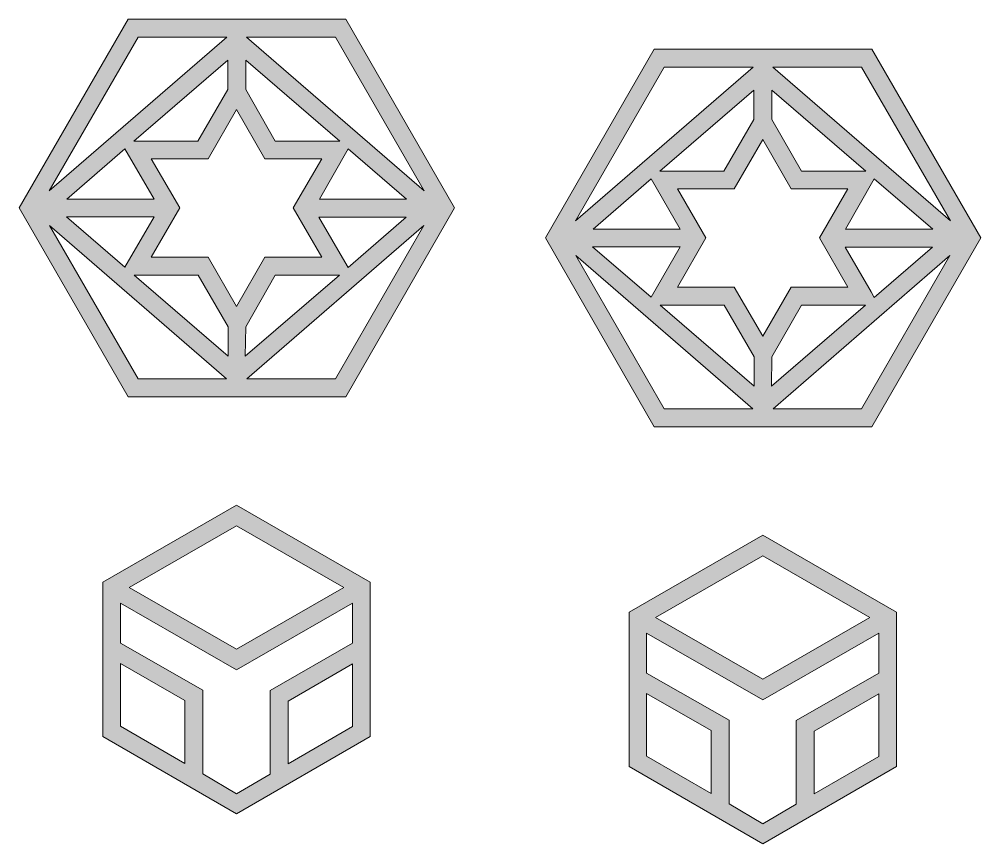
# Model space of a CAD drawing. Header units: millimetres. Extents: x -141 to 330, y -120 to 328.
# Drawn here: x 108.2 to 192.9, y -19.6 to 53.2 of the extents above; entities that cross this region are included whole.
import ezdxf

# ---------------------------------------------------------------- set-up
doc = ezdxf.new("R2010")
doc.units = ezdxf.units.MM
doc.header["$MEASUREMENT"] = 0
doc.layers.add('Layer 1', color=7, linetype='Continuous', lineweight=0)

msp = doc.modelspace()

# ---------------------------------------------------------------- hatches: boundary and pattern name
at = {"layer": 'Layer 1', "true_color": 0x231f20, "transparency": 33554687}
h = msp.add_hatch(color=250, dxfattribs=at)
h.dxf.hatch_style = 2
edge = h.paths.add_edge_path()
edge.add_spline(control_points=[(136.031, 21.449), (136.031, 21.449), (128.235, 21.449), (128.235, 21.449), (128.235, 21.449), (143.828, 34.96), (143.828, 34.96), (143.828, 34.96), (136.031, 21.449), (136.031, 21.449)], knot_values=[0, 0, 0, 0, 1, 1, 1, 2, 2, 2, 3, 3, 3, 3], degree=3, periodic=0)
edge = h.paths.add_edge_path()
edge.add_spline(control_points=[(110.843, 34.96), (110.843, 34.96), (126.436, 21.449), (126.436, 21.449), (126.436, 21.449), (118.639, 21.449), (118.639, 21.449), (118.639, 21.449), (110.843, 34.96), (110.843, 34.96)], knot_values=[0, 0, 0, 0, 1, 1, 1, 2, 2, 2, 3, 3, 3, 3], degree=3, periodic=0)
edge = h.paths.add_edge_path()
edge.add_spline(control_points=[(118.639, 51.576), (118.639, 51.576), (126.471, 51.576), (126.471, 51.576), (126.471, 51.576), (110.808, 38.029), (110.808, 38.029), (110.808, 38.029), (118.639, 51.576), (118.639, 51.576)], knot_values=[0, 0, 0, 0, 1, 1, 1, 2, 2, 2, 3, 3, 3, 3], degree=3, periodic=0)
edge = h.paths.add_edge_path()
edge.add_spline(control_points=[(143.863, 38.029), (143.863, 38.029), (128.199, 51.576), (128.199, 51.576), (128.199, 51.576), (136.031, 51.576), (136.031, 51.576), (136.031, 51.576), (143.863, 38.029), (143.863, 38.029)], knot_values=[0, 0, 0, 0, 1, 1, 1, 2, 2, 2, 3, 3, 3, 3], degree=3, periodic=0)
edge = h.paths.add_edge_path()
edge.add_spline(control_points=[(137.16, 31.256), (137.16, 31.256), (136.878, 31.75), (136.878, 31.75), (136.878, 31.75), (134.585, 35.701), (134.585, 35.701), (134.585, 35.701), (142.275, 35.701), (142.275, 35.701), (142.275, 35.701), (137.16, 31.256), (137.16, 31.256)], knot_values=[0, 0, 0, 0, 1, 1, 1, 2, 2, 2, 3, 3, 3, 4, 4, 4, 4], degree=3, periodic=0)
edge = h.paths.add_edge_path()
edge.add_spline(control_points=[(128.129, 26.035), (128.129, 26.035), (130.739, 30.586), (130.739, 30.586), (130.739, 30.586), (136.384, 30.586), (136.384, 30.586), (136.384, 30.586), (128.094, 23.424), (128.094, 23.424), (128.094, 23.424), (128.129, 26.035), (128.129, 26.035)], knot_values=[0, 0, 0, 0, 1, 1, 1, 2, 2, 2, 3, 3, 3, 4, 4, 4, 4], degree=3, periodic=0)
edge = h.paths.add_edge_path()
edge.add_spline(control_points=[(123.931, 30.586), (123.931, 30.586), (126.577, 26.035), (126.577, 26.035), (126.577, 26.035), (126.577, 23.424), (126.577, 23.424), (126.577, 23.424), (118.286, 30.586), (118.286, 30.586), (118.286, 30.586), (123.931, 30.586), (123.931, 30.586)], knot_values=[0, 0, 0, 0, 1, 1, 1, 2, 2, 2, 3, 3, 3, 4, 4, 4, 4], degree=3, periodic=0)
edge = h.paths.add_edge_path()
edge.add_spline(control_points=[(120.05, 35.736), (120.05, 35.736), (117.475, 31.291), (117.475, 31.291), (117.475, 31.291), (112.324, 35.736), (112.324, 35.736), (112.324, 35.736), (120.05, 35.736), (120.05, 35.736)], knot_values=[0, 0, 0, 0, 1, 1, 1, 2, 2, 2, 3, 3, 3, 3], degree=3, periodic=0)
edge = h.paths.add_edge_path()
edge.add_spline(control_points=[(117.475, 41.734), (117.475, 41.734), (120.05, 37.289), (120.05, 37.289), (120.05, 37.289), (112.36, 37.289), (112.36, 37.289), (112.36, 37.289), (117.475, 41.734), (117.475, 41.734)], knot_values=[0, 0, 0, 0, 1, 1, 1, 2, 2, 2, 3, 3, 3, 3], degree=3, periodic=0)
edge = h.paths.add_edge_path()
edge.add_spline(control_points=[(126.541, 46.955), (126.541, 46.955), (123.896, 42.404), (123.896, 42.404), (123.896, 42.404), (118.251, 42.404), (118.251, 42.404), (118.251, 42.404), (126.541, 49.565), (126.541, 49.565), (126.541, 49.565), (126.541, 46.955), (126.541, 46.955)], knot_values=[0, 0, 0, 0, 1, 1, 1, 2, 2, 2, 3, 3, 3, 4, 4, 4, 4], degree=3, periodic=0)
edge = h.paths.add_edge_path()
edge.add_spline(control_points=[(130.739, 42.404), (130.739, 42.404), (128.129, 46.955), (128.129, 46.955), (128.129, 46.955), (128.129, 49.565), (128.129, 49.565), (128.129, 49.565), (136.419, 42.404), (136.419, 42.404), (136.419, 42.404), (130.739, 42.404), (130.739, 42.404)], knot_values=[0, 0, 0, 0, 1, 1, 1, 2, 2, 2, 3, 3, 3, 4, 4, 4, 4], degree=3, periodic=0)
edge = h.paths.add_edge_path()
edge.add_spline(control_points=[(137.16, 41.734), (137.16, 41.734), (142.311, 37.289), (142.311, 37.289), (142.311, 37.289), (134.62, 37.289), (134.62, 37.289), (134.62, 37.289), (137.16, 41.734), (137.16, 41.734)], knot_values=[0, 0, 0, 0, 1, 1, 1, 2, 2, 2, 3, 3, 3, 3], degree=3, periodic=0)
edge = h.paths.add_edge_path()
edge.add_spline(control_points=[(127.318, 27.834), (127.318, 27.834), (124.813, 32.173), (124.813, 32.173), (124.813, 32.173), (119.803, 32.173), (119.803, 32.173), (119.803, 32.173), (122.308, 36.513), (122.308, 36.513), (122.308, 36.513), (119.803, 40.852), (119.803, 40.852), (119.803, 40.852), (124.813, 40.852), (124.813, 40.852), (124.813, 40.852), (127.318, 45.191), (127.318, 45.191), (127.318, 45.191), (129.822, 40.852), (129.822, 40.852), (129.822, 40.852), (134.832, 40.852), (134.832, 40.852), (134.832, 40.852), (132.327, 36.513), (132.327, 36.513), (132.327, 36.513), (134.832, 32.173), (134.832, 32.173), (134.832, 32.173), (129.822, 32.173), (129.822, 32.173), (129.822, 32.173), (127.318, 27.834), (127.318, 27.834)], knot_values=[0, 0, 0, 0, 1, 1, 1, 2, 2, 2, 3, 3, 3, 4, 4, 4, 5, 5, 5, 6, 6, 6, 7, 7, 7, 8, 8, 8, 9, 9, 9, 10, 10, 10, 11, 11, 11, 12, 12, 12, 12], degree=3, periodic=0)
edge = h.paths.add_edge_path()
edge.add_spline(control_points=[(136.948, 53.164), (136.948, 53.164), (117.757, 53.164), (117.757, 53.164), (117.757, 53.164), (108.162, 36.513), (108.162, 36.513), (108.162, 36.513), (117.757, 19.861), (117.757, 19.861), (117.757, 19.861), (136.948, 19.861), (136.948, 19.861), (136.948, 19.861), (146.544, 36.513), (146.544, 36.513), (146.544, 36.513), (136.948, 53.164), (136.948, 53.164)], knot_values=[0, 0, 0, 0, 1, 1, 1, 2, 2, 2, 3, 3, 3, 4, 4, 4, 5, 5, 5, 6, 6, 6, 6], degree=3, periodic=0)
h = msp.add_hatch(color=250, dxfattribs=at)
h.dxf.hatch_style = 2
edge = h.paths.add_edge_path()
edge.add_spline(control_points=[(182.421, 18.803), (182.421, 18.803), (174.625, 18.803), (174.625, 18.803), (174.625, 18.803), (190.218, 32.314), (190.218, 32.314), (190.218, 32.314), (182.421, 18.803), (182.421, 18.803)], knot_values=[0, 0, 0, 0, 1, 1, 1, 2, 2, 2, 3, 3, 3, 3], degree=3, periodic=0)
edge = h.paths.add_edge_path()
edge.add_spline(control_points=[(157.233, 32.314), (157.233, 32.314), (172.826, 18.803), (172.826, 18.803), (172.826, 18.803), (165.029, 18.803), (165.029, 18.803), (165.029, 18.803), (157.233, 32.314), (157.233, 32.314)], knot_values=[0, 0, 0, 0, 1, 1, 1, 2, 2, 2, 3, 3, 3, 3], degree=3, periodic=0)
edge = h.paths.add_edge_path()
edge.add_spline(control_points=[(165.029, 48.93), (165.029, 48.93), (172.861, 48.93), (172.861, 48.93), (172.861, 48.93), (157.198, 35.384), (157.198, 35.384), (157.198, 35.384), (165.029, 48.93), (165.029, 48.93)], knot_values=[0, 0, 0, 0, 1, 1, 1, 2, 2, 2, 3, 3, 3, 3], degree=3, periodic=0)
edge = h.paths.add_edge_path()
edge.add_spline(control_points=[(190.253, 35.384), (190.253, 35.384), (174.59, 48.93), (174.59, 48.93), (174.59, 48.93), (182.421, 48.93), (182.421, 48.93), (182.421, 48.93), (190.253, 35.384), (190.253, 35.384)], knot_values=[0, 0, 0, 0, 1, 1, 1, 2, 2, 2, 3, 3, 3, 3], degree=3, periodic=0)
edge = h.paths.add_edge_path()
edge.add_spline(control_points=[(183.55, 28.61), (183.55, 28.61), (183.268, 29.104), (183.268, 29.104), (183.268, 29.104), (180.975, 33.055), (180.975, 33.055), (180.975, 33.055), (188.666, 33.055), (188.666, 33.055), (188.666, 33.055), (183.55, 28.61), (183.55, 28.61)], knot_values=[0, 0, 0, 0, 1, 1, 1, 2, 2, 2, 3, 3, 3, 4, 4, 4, 4], degree=3, periodic=0)
edge = h.paths.add_edge_path()
edge.add_spline(control_points=[(174.519, 23.389), (174.519, 23.389), (177.13, 27.94), (177.13, 27.94), (177.13, 27.94), (182.774, 27.94), (182.774, 27.94), (182.774, 27.94), (174.484, 20.779), (174.484, 20.779), (174.484, 20.779), (174.519, 23.389), (174.519, 23.389)], knot_values=[0, 0, 0, 0, 1, 1, 1, 2, 2, 2, 3, 3, 3, 4, 4, 4, 4], degree=3, periodic=0)
edge = h.paths.add_edge_path()
edge.add_spline(control_points=[(170.321, 27.94), (170.321, 27.94), (172.967, 23.389), (172.967, 23.389), (172.967, 23.389), (172.967, 20.779), (172.967, 20.779), (172.967, 20.779), (164.677, 27.94), (164.677, 27.94), (164.677, 27.94), (170.321, 27.94), (170.321, 27.94)], knot_values=[0, 0, 0, 0, 1, 1, 1, 2, 2, 2, 3, 3, 3, 4, 4, 4, 4], degree=3, periodic=0)
edge = h.paths.add_edge_path()
edge.add_spline(control_points=[(166.441, 33.091), (166.441, 33.091), (163.865, 28.646), (163.865, 28.646), (163.865, 28.646), (158.715, 33.091), (158.715, 33.091), (158.715, 33.091), (166.441, 33.091), (166.441, 33.091)], knot_values=[0, 0, 0, 0, 1, 1, 1, 2, 2, 2, 3, 3, 3, 3], degree=3, periodic=0)
edge = h.paths.add_edge_path()
edge.add_spline(control_points=[(163.865, 39.088), (163.865, 39.088), (166.441, 34.643), (166.441, 34.643), (166.441, 34.643), (158.75, 34.643), (158.75, 34.643), (158.75, 34.643), (163.865, 39.088), (163.865, 39.088)], knot_values=[0, 0, 0, 0, 1, 1, 1, 2, 2, 2, 3, 3, 3, 3], degree=3, periodic=0)
edge = h.paths.add_edge_path()
edge.add_spline(control_points=[(172.932, 44.309), (172.932, 44.309), (170.286, 39.758), (170.286, 39.758), (170.286, 39.758), (164.641, 39.758), (164.641, 39.758), (164.641, 39.758), (172.932, 46.919), (172.932, 46.919), (172.932, 46.919), (172.932, 44.309), (172.932, 44.309)], knot_values=[0, 0, 0, 0, 1, 1, 1, 2, 2, 2, 3, 3, 3, 4, 4, 4, 4], degree=3, periodic=0)
edge = h.paths.add_edge_path()
edge.add_spline(control_points=[(177.13, 39.758), (177.13, 39.758), (174.519, 44.309), (174.519, 44.309), (174.519, 44.309), (174.519, 46.919), (174.519, 46.919), (174.519, 46.919), (182.809, 39.758), (182.809, 39.758), (182.809, 39.758), (177.13, 39.758), (177.13, 39.758)], knot_values=[0, 0, 0, 0, 1, 1, 1, 2, 2, 2, 3, 3, 3, 4, 4, 4, 4], degree=3, periodic=0)
edge = h.paths.add_edge_path()
edge.add_spline(control_points=[(183.55, 39.088), (183.55, 39.088), (188.701, 34.643), (188.701, 34.643), (188.701, 34.643), (181.01, 34.643), (181.01, 34.643), (181.01, 34.643), (183.55, 39.088), (183.55, 39.088)], knot_values=[0, 0, 0, 0, 1, 1, 1, 2, 2, 2, 3, 3, 3, 3], degree=3, periodic=0)
edge = h.paths.add_edge_path()
edge.add_spline(control_points=[(173.708, 25.188), (173.708, 25.188), (171.203, 29.528), (171.203, 29.528), (171.203, 29.528), (166.194, 29.528), (166.194, 29.528), (166.194, 29.528), (168.698, 33.867), (168.698, 33.867), (168.698, 33.867), (166.194, 38.206), (166.194, 38.206), (166.194, 38.206), (171.203, 38.206), (171.203, 38.206), (171.203, 38.206), (173.708, 42.545), (173.708, 42.545), (173.708, 42.545), (176.213, 38.206), (176.213, 38.206), (176.213, 38.206), (181.222, 38.206), (181.222, 38.206), (181.222, 38.206), (178.717, 33.867), (178.717, 33.867), (178.717, 33.867), (181.222, 29.528), (181.222, 29.528), (181.222, 29.528), (176.213, 29.528), (176.213, 29.528), (176.213, 29.528), (173.708, 25.188), (173.708, 25.188)], knot_values=[0, 0, 0, 0, 1, 1, 1, 2, 2, 2, 3, 3, 3, 4, 4, 4, 5, 5, 5, 6, 6, 6, 7, 7, 7, 8, 8, 8, 9, 9, 9, 10, 10, 10, 11, 11, 11, 12, 12, 12, 12], degree=3, periodic=0)
edge = h.paths.add_edge_path()
edge.add_spline(control_points=[(183.339, 50.518), (183.339, 50.518), (164.148, 50.518), (164.148, 50.518), (164.148, 50.518), (154.552, 33.867), (154.552, 33.867), (154.552, 33.867), (164.148, 17.216), (164.148, 17.216), (164.148, 17.216), (183.339, 17.216), (183.339, 17.216), (183.339, 17.216), (192.934, 33.867), (192.934, 33.867), (192.934, 33.867), (183.339, 50.518), (183.339, 50.518)], knot_values=[0, 0, 0, 0, 1, 1, 1, 2, 2, 2, 3, 3, 3, 4, 4, 4, 5, 5, 5, 6, 6, 6, 6], degree=3, periodic=0)
h = msp.add_hatch(color=250, dxfattribs=at)
h.dxf.hatch_style = 2
edge = h.paths.add_edge_path()
edge.add_spline(control_points=[(131.868, -12.524), (131.868, -12.524), (131.868, -6.985), (131.868, -6.985), (131.868, -6.985), (137.548, -3.704), (137.548, -3.704), (137.548, -3.704), (137.548, -9.243), (137.548, -9.243), (137.548, -9.243), (131.868, -12.524), (131.868, -12.524)], knot_values=[0, 0, 0, 0, 1, 1, 1, 2, 2, 2, 3, 3, 3, 4, 4, 4, 4], degree=3, periodic=0)
edge = h.paths.add_edge_path()
edge.add_spline(control_points=[(124.354, -13.406), (124.354, -13.406), (124.354, -6.033), (124.354, -6.033), (124.354, -6.033), (117.087, -1.87), (117.087, -1.87), (117.087, -1.87), (117.087, 1.658), (117.087, 1.658), (117.087, 1.658), (127.318, -4.233), (127.318, -4.233), (127.318, -4.233), (137.548, 1.658), (137.548, 1.658), (137.548, 1.658), (137.548, -1.87), (137.548, -1.87), (137.548, -1.87), (130.281, -6.068), (130.281, -6.068), (130.281, -6.068), (130.281, -13.441), (130.281, -13.441), (130.281, -13.441), (127.318, -15.169), (127.318, -15.169), (127.318, -15.169), (124.354, -13.406), (124.354, -13.406)], knot_values=[0, 0, 0, 0, 1, 1, 1, 2, 2, 2, 3, 3, 3, 4, 4, 4, 5, 5, 5, 6, 6, 6, 7, 7, 7, 8, 8, 8, 9, 9, 9, 10, 10, 10, 10], degree=3, periodic=0)
edge = h.paths.add_edge_path()
edge.add_spline(control_points=[(117.087, -3.669), (117.087, -3.669), (122.767, -6.95), (122.767, -6.95), (122.767, -6.95), (122.767, -12.488), (122.767, -12.488), (122.767, -12.488), (117.087, -9.208), (117.087, -9.208), (117.087, -9.208), (117.087, -3.669), (117.087, -3.669)], knot_values=[0, 0, 0, 0, 1, 1, 1, 2, 2, 2, 3, 3, 3, 4, 4, 4, 4], degree=3, periodic=0)
edge = h.paths.add_edge_path()
edge.add_spline(control_points=[(136.772, 3.034), (136.772, 3.034), (127.318, -2.399), (127.318, -2.399), (127.318, -2.399), (117.863, 3.034), (117.863, 3.034), (117.863, 3.034), (127.318, 8.467), (127.318, 8.467), (127.318, 8.467), (136.772, 3.034), (136.772, 3.034)], knot_values=[0, 0, 0, 0, 1, 1, 1, 2, 2, 2, 3, 3, 3, 4, 4, 4, 4], degree=3, periodic=0)
edge = h.paths.add_edge_path()
edge.add_spline(control_points=[(127.318, 10.301), (127.318, 10.301), (115.535, 3.493), (115.535, 3.493), (115.535, 3.493), (115.535, -10.125), (115.535, -10.125), (115.535, -10.125), (127.318, -16.933), (127.318, -16.933), (127.318, -16.933), (139.1, -10.125), (139.1, -10.125), (139.1, -10.125), (139.1, 3.493), (139.1, 3.493), (139.1, 3.493), (127.318, 10.301), (127.318, 10.301)], knot_values=[0, 0, 0, 0, 1, 1, 1, 2, 2, 2, 3, 3, 3, 4, 4, 4, 5, 5, 5, 6, 6, 6, 6], degree=3, periodic=0)
h = msp.add_hatch(color=250, dxfattribs=at)
h.dxf.hatch_style = 2
edge = h.paths.add_edge_path()
edge.add_spline(control_points=[(178.259, -15.169), (178.259, -15.169), (178.259, -9.631), (178.259, -9.631), (178.259, -9.631), (183.938, -6.35), (183.938, -6.35), (183.938, -6.35), (183.938, -11.889), (183.938, -11.889), (183.938, -11.889), (178.259, -15.169), (178.259, -15.169)], knot_values=[0, 0, 0, 0, 1, 1, 1, 2, 2, 2, 3, 3, 3, 4, 4, 4, 4], degree=3, periodic=0)
edge = h.paths.add_edge_path()
edge.add_spline(control_points=[(170.744, -16.051), (170.744, -16.051), (170.744, -8.678), (170.744, -8.678), (170.744, -8.678), (163.477, -4.516), (163.477, -4.516), (163.477, -4.516), (163.477, -0.988), (163.477, -0.988), (163.477, -0.988), (173.708, -6.879), (173.708, -6.879), (173.708, -6.879), (183.938, -0.988), (183.938, -0.988), (183.938, -0.988), (183.938, -4.516), (183.938, -4.516), (183.938, -4.516), (176.671, -8.714), (176.671, -8.714), (176.671, -8.714), (176.671, -16.087), (176.671, -16.087), (176.671, -16.087), (173.708, -17.815), (173.708, -17.815), (173.708, -17.815), (170.744, -16.051), (170.744, -16.051)], knot_values=[0, 0, 0, 0, 1, 1, 1, 2, 2, 2, 3, 3, 3, 4, 4, 4, 5, 5, 5, 6, 6, 6, 7, 7, 7, 8, 8, 8, 9, 9, 9, 10, 10, 10, 10], degree=3, periodic=0)
edge = h.paths.add_edge_path()
edge.add_spline(control_points=[(163.477, -6.315), (163.477, -6.315), (169.157, -9.596), (169.157, -9.596), (169.157, -9.596), (169.157, -15.134), (169.157, -15.134), (169.157, -15.134), (163.477, -11.853), (163.477, -11.853), (163.477, -11.853), (163.477, -6.315), (163.477, -6.315)], knot_values=[0, 0, 0, 0, 1, 1, 1, 2, 2, 2, 3, 3, 3, 4, 4, 4, 4], degree=3, periodic=0)
edge = h.paths.add_edge_path()
edge.add_spline(control_points=[(183.162, 0.388), (183.162, 0.388), (173.708, -5.045), (173.708, -5.045), (173.708, -5.045), (164.253, 0.388), (164.253, 0.388), (164.253, 0.388), (173.708, 5.821), (173.708, 5.821), (173.708, 5.821), (183.162, 0.388), (183.162, 0.388)], knot_values=[0, 0, 0, 0, 1, 1, 1, 2, 2, 2, 3, 3, 3, 4, 4, 4, 4], degree=3, periodic=0)
edge = h.paths.add_edge_path()
edge.add_spline(control_points=[(173.708, 7.655), (173.708, 7.655), (161.925, 0.847), (161.925, 0.847), (161.925, 0.847), (161.925, -12.771), (161.925, -12.771), (161.925, -12.771), (173.708, -19.579), (173.708, -19.579), (173.708, -19.579), (185.491, -12.771), (185.491, -12.771), (185.491, -12.771), (185.491, 0.847), (185.491, 0.847), (185.491, 0.847), (173.708, 7.655), (173.708, 7.655)], knot_values=[0, 0, 0, 0, 1, 1, 1, 2, 2, 2, 3, 3, 3, 4, 4, 4, 5, 5, 5, 6, 6, 6, 6], degree=3, periodic=0)

# ---------------------------------------------------------------- linework, layer by layer
at = {"layer": 'Layer 1'}
for points, knots in [([(136.948, 53.164), (136.948, 53.164), (117.757, 53.164), (117.757, 53.164), (117.757, 53.164), (108.162, 36.513), (108.162, 36.513), (108.162, 36.513), (117.757, 19.861), (117.757, 19.861), (117.757, 19.861), (136.948, 19.861), (136.948, 19.861), (136.948, 19.861), (146.544, 36.513), (146.544, 36.513), (146.544, 36.513), (136.948, 53.164), (136.948, 53.164)], [0, 0, 0, 0, 1, 1, 1, 2, 2, 2, 3, 3, 3, 4, 4, 4, 5, 5, 5, 6, 6, 6, 6]), ([(118.639, 51.576), (118.639, 51.576), (126.471, 51.576), (126.471, 51.576), (126.471, 51.576), (110.808, 38.029), (110.808, 38.029), (110.808, 38.029), (118.639, 51.576), (118.639, 51.576)], [0, 0, 0, 0, 1, 1, 1, 2, 2, 2, 3, 3, 3, 3]), ([(143.863, 38.029), (143.863, 38.029), (128.199, 51.576), (128.199, 51.576), (128.199, 51.576), (136.031, 51.576), (136.031, 51.576), (136.031, 51.576), (143.863, 38.029), (143.863, 38.029)], [0, 0, 0, 0, 1, 1, 1, 2, 2, 2, 3, 3, 3, 3]), ([(183.339, 50.518), (183.339, 50.518), (164.148, 50.518), (164.148, 50.518), (164.148, 50.518), (154.552, 33.867), (154.552, 33.867), (154.552, 33.867), (164.148, 17.216), (164.148, 17.216), (164.148, 17.216), (183.339, 17.216), (183.339, 17.216), (183.339, 17.216), (192.934, 33.867), (192.934, 33.867), (192.934, 33.867), (183.339, 50.518), (183.339, 50.518)], [0, 0, 0, 0, 1, 1, 1, 2, 2, 2, 3, 3, 3, 4, 4, 4, 5, 5, 5, 6, 6, 6, 6]), ([(126.541, 46.955), (126.541, 46.955), (123.896, 42.404), (123.896, 42.404), (123.896, 42.404), (118.251, 42.404), (118.251, 42.404), (118.251, 42.404), (126.541, 49.565), (126.541, 49.565), (126.541, 49.565), (126.541, 46.955), (126.541, 46.955)], [0, 0, 0, 0, 1, 1, 1, 2, 2, 2, 3, 3, 3, 4, 4, 4, 4]), ([(130.739, 42.404), (130.739, 42.404), (128.129, 46.955), (128.129, 46.955), (128.129, 46.955), (128.129, 49.565), (128.129, 49.565), (128.129, 49.565), (136.419, 42.404), (136.419, 42.404), (136.419, 42.404), (130.739, 42.404), (130.739, 42.404)], [0, 0, 0, 0, 1, 1, 1, 2, 2, 2, 3, 3, 3, 4, 4, 4, 4]), ([(165.029, 48.93), (165.029, 48.93), (172.861, 48.93), (172.861, 48.93), (172.861, 48.93), (157.198, 35.384), (157.198, 35.384), (157.198, 35.384), (165.029, 48.93), (165.029, 48.93)], [0, 0, 0, 0, 1, 1, 1, 2, 2, 2, 3, 3, 3, 3]), ([(190.253, 35.384), (190.253, 35.384), (174.59, 48.93), (174.59, 48.93), (174.59, 48.93), (182.421, 48.93), (182.421, 48.93), (182.421, 48.93), (190.253, 35.384), (190.253, 35.384)], [0, 0, 0, 0, 1, 1, 1, 2, 2, 2, 3, 3, 3, 3]), ([(172.932, 44.309), (172.932, 44.309), (170.286, 39.758), (170.286, 39.758), (170.286, 39.758), (164.641, 39.758), (164.641, 39.758), (164.641, 39.758), (172.932, 46.919), (172.932, 46.919), (172.932, 46.919), (172.932, 44.309), (172.932, 44.309)], [0, 0, 0, 0, 1, 1, 1, 2, 2, 2, 3, 3, 3, 4, 4, 4, 4]), ([(177.13, 39.758), (177.13, 39.758), (174.519, 44.309), (174.519, 44.309), (174.519, 44.309), (174.519, 46.919), (174.519, 46.919), (174.519, 46.919), (182.809, 39.758), (182.809, 39.758), (182.809, 39.758), (177.13, 39.758), (177.13, 39.758)], [0, 0, 0, 0, 1, 1, 1, 2, 2, 2, 3, 3, 3, 4, 4, 4, 4]), ([(127.318, 27.834), (127.318, 27.834), (124.813, 32.173), (124.813, 32.173), (124.813, 32.173), (119.803, 32.173), (119.803, 32.173), (119.803, 32.173), (122.308, 36.513), (122.308, 36.513), (122.308, 36.513), (119.803, 40.852), (119.803, 40.852), (119.803, 40.852), (124.813, 40.852), (124.813, 40.852), (124.813, 40.852), (127.318, 45.191), (127.318, 45.191), (127.318, 45.191), (129.822, 40.852), (129.822, 40.852), (129.822, 40.852), (134.832, 40.852), (134.832, 40.852), (134.832, 40.852), (132.327, 36.513), (132.327, 36.513), (132.327, 36.513), (134.832, 32.173), (134.832, 32.173), (134.832, 32.173), (129.822, 32.173), (129.822, 32.173), (129.822, 32.173), (127.318, 27.834), (127.318, 27.834)], [0, 0, 0, 0, 1, 1, 1, 2, 2, 2, 3, 3, 3, 4, 4, 4, 5, 5, 5, 6, 6, 6, 7, 7, 7, 8, 8, 8, 9, 9, 9, 10, 10, 10, 11, 11, 11, 12, 12, 12, 12]), ([(173.708, 25.188), (173.708, 25.188), (171.203, 29.528), (171.203, 29.528), (171.203, 29.528), (166.194, 29.528), (166.194, 29.528), (166.194, 29.528), (168.698, 33.867), (168.698, 33.867), (168.698, 33.867), (166.194, 38.206), (166.194, 38.206), (166.194, 38.206), (171.203, 38.206), (171.203, 38.206), (171.203, 38.206), (173.708, 42.545), (173.708, 42.545), (173.708, 42.545), (176.213, 38.206), (176.213, 38.206), (176.213, 38.206), (181.222, 38.206), (181.222, 38.206), (181.222, 38.206), (178.717, 33.867), (178.717, 33.867), (178.717, 33.867), (181.222, 29.528), (181.222, 29.528), (181.222, 29.528), (176.213, 29.528), (176.213, 29.528), (176.213, 29.528), (173.708, 25.188), (173.708, 25.188)], [0, 0, 0, 0, 1, 1, 1, 2, 2, 2, 3, 3, 3, 4, 4, 4, 5, 5, 5, 6, 6, 6, 7, 7, 7, 8, 8, 8, 9, 9, 9, 10, 10, 10, 11, 11, 11, 12, 12, 12, 12]), ([(117.475, 41.734), (117.475, 41.734), (120.05, 37.289), (120.05, 37.289), (120.05, 37.289), (112.36, 37.289), (112.36, 37.289), (112.36, 37.289), (117.475, 41.734), (117.475, 41.734)], [0, 0, 0, 0, 1, 1, 1, 2, 2, 2, 3, 3, 3, 3]), ([(137.16, 41.734), (137.16, 41.734), (142.311, 37.289), (142.311, 37.289), (142.311, 37.289), (134.62, 37.289), (134.62, 37.289), (134.62, 37.289), (137.16, 41.734), (137.16, 41.734)], [0, 0, 0, 0, 1, 1, 1, 2, 2, 2, 3, 3, 3, 3]), ([(163.865, 39.088), (163.865, 39.088), (166.441, 34.643), (166.441, 34.643), (166.441, 34.643), (158.75, 34.643), (158.75, 34.643), (158.75, 34.643), (163.865, 39.088), (163.865, 39.088)], [0, 0, 0, 0, 1, 1, 1, 2, 2, 2, 3, 3, 3, 3]), ([(183.55, 39.088), (183.55, 39.088), (188.701, 34.643), (188.701, 34.643), (188.701, 34.643), (181.01, 34.643), (181.01, 34.643), (181.01, 34.643), (183.55, 39.088), (183.55, 39.088)], [0, 0, 0, 0, 1, 1, 1, 2, 2, 2, 3, 3, 3, 3]), ([(120.05, 35.736), (120.05, 35.736), (117.475, 31.291), (117.475, 31.291), (117.475, 31.291), (112.324, 35.736), (112.324, 35.736), (112.324, 35.736), (120.05, 35.736), (120.05, 35.736)], [0, 0, 0, 0, 1, 1, 1, 2, 2, 2, 3, 3, 3, 3]), ([(137.16, 31.256), (137.16, 31.256), (136.878, 31.75), (136.878, 31.75), (136.878, 31.75), (134.585, 35.701), (134.585, 35.701), (134.585, 35.701), (142.275, 35.701), (142.275, 35.701), (142.275, 35.701), (137.16, 31.256), (137.16, 31.256)], [0, 0, 0, 0, 1, 1, 1, 2, 2, 2, 3, 3, 3, 4, 4, 4, 4]), ([(110.843, 34.96), (110.843, 34.96), (126.436, 21.449), (126.436, 21.449), (126.436, 21.449), (118.639, 21.449), (118.639, 21.449), (118.639, 21.449), (110.843, 34.96), (110.843, 34.96)], [0, 0, 0, 0, 1, 1, 1, 2, 2, 2, 3, 3, 3, 3]), ([(136.031, 21.449), (136.031, 21.449), (128.235, 21.449), (128.235, 21.449), (128.235, 21.449), (143.828, 34.96), (143.828, 34.96), (143.828, 34.96), (136.031, 21.449), (136.031, 21.449)], [0, 0, 0, 0, 1, 1, 1, 2, 2, 2, 3, 3, 3, 3]), ([(166.441, 33.091), (166.441, 33.091), (163.865, 28.646), (163.865, 28.646), (163.865, 28.646), (158.715, 33.091), (158.715, 33.091), (158.715, 33.091), (166.441, 33.091), (166.441, 33.091)], [0, 0, 0, 0, 1, 1, 1, 2, 2, 2, 3, 3, 3, 3]), ([(157.233, 32.314), (157.233, 32.314), (172.826, 18.803), (172.826, 18.803), (172.826, 18.803), (165.029, 18.803), (165.029, 18.803), (165.029, 18.803), (157.233, 32.314), (157.233, 32.314)], [0, 0, 0, 0, 1, 1, 1, 2, 2, 2, 3, 3, 3, 3]), ([(182.421, 18.803), (182.421, 18.803), (174.625, 18.803), (174.625, 18.803), (174.625, 18.803), (190.218, 32.314), (190.218, 32.314), (190.218, 32.314), (182.421, 18.803), (182.421, 18.803)], [0, 0, 0, 0, 1, 1, 1, 2, 2, 2, 3, 3, 3, 3]), ([(183.55, 28.61), (183.55, 28.61), (183.268, 29.104), (183.268, 29.104), (183.268, 29.104), (180.975, 33.055), (180.975, 33.055), (180.975, 33.055), (188.666, 33.055), (188.666, 33.055), (188.666, 33.055), (183.55, 28.61), (183.55, 28.61)], [0, 0, 0, 0, 1, 1, 1, 2, 2, 2, 3, 3, 3, 4, 4, 4, 4]), ([(123.931, 30.586), (123.931, 30.586), (126.577, 26.035), (126.577, 26.035), (126.577, 26.035), (126.577, 23.424), (126.577, 23.424), (126.577, 23.424), (118.286, 30.586), (118.286, 30.586), (118.286, 30.586), (123.931, 30.586), (123.931, 30.586)], [0, 0, 0, 0, 1, 1, 1, 2, 2, 2, 3, 3, 3, 4, 4, 4, 4]), ([(128.129, 26.035), (128.129, 26.035), (130.739, 30.586), (130.739, 30.586), (130.739, 30.586), (136.384, 30.586), (136.384, 30.586), (136.384, 30.586), (128.094, 23.424), (128.094, 23.424), (128.094, 23.424), (128.129, 26.035), (128.129, 26.035)], [0, 0, 0, 0, 1, 1, 1, 2, 2, 2, 3, 3, 3, 4, 4, 4, 4]), ([(170.321, 27.94), (170.321, 27.94), (172.967, 23.389), (172.967, 23.389), (172.967, 23.389), (172.967, 20.779), (172.967, 20.779), (172.967, 20.779), (164.677, 27.94), (164.677, 27.94), (164.677, 27.94), (170.321, 27.94), (170.321, 27.94)], [0, 0, 0, 0, 1, 1, 1, 2, 2, 2, 3, 3, 3, 4, 4, 4, 4]), ([(174.519, 23.389), (174.519, 23.389), (177.13, 27.94), (177.13, 27.94), (177.13, 27.94), (182.774, 27.94), (182.774, 27.94), (182.774, 27.94), (174.484, 20.779), (174.484, 20.779), (174.484, 20.779), (174.519, 23.389), (174.519, 23.389)], [0, 0, 0, 0, 1, 1, 1, 2, 2, 2, 3, 3, 3, 4, 4, 4, 4]), ([(127.318, 10.301), (127.318, 10.301), (115.535, 3.493), (115.535, 3.493), (115.535, 3.493), (115.535, -10.125), (115.535, -10.125), (115.535, -10.125), (127.318, -16.933), (127.318, -16.933), (127.318, -16.933), (139.1, -10.125), (139.1, -10.125), (139.1, -10.125), (139.1, 3.493), (139.1, 3.493), (139.1, 3.493), (127.318, 10.301), (127.318, 10.301)], [0, 0, 0, 0, 1, 1, 1, 2, 2, 2, 3, 3, 3, 4, 4, 4, 5, 5, 5, 6, 6, 6, 6]), ([(136.772, 3.034), (136.772, 3.034), (127.318, -2.399), (127.318, -2.399), (127.318, -2.399), (117.863, 3.034), (117.863, 3.034), (117.863, 3.034), (127.318, 8.467), (127.318, 8.467), (127.318, 8.467), (136.772, 3.034), (136.772, 3.034)], [0, 0, 0, 0, 1, 1, 1, 2, 2, 2, 3, 3, 3, 4, 4, 4, 4]), ([(173.708, 7.655), (173.708, 7.655), (161.925, 0.847), (161.925, 0.847), (161.925, 0.847), (161.925, -12.771), (161.925, -12.771), (161.925, -12.771), (173.708, -19.579), (173.708, -19.579), (173.708, -19.579), (185.491, -12.771), (185.491, -12.771), (185.491, -12.771), (185.491, 0.847), (185.491, 0.847), (185.491, 0.847), (173.708, 7.655), (173.708, 7.655)], [0, 0, 0, 0, 1, 1, 1, 2, 2, 2, 3, 3, 3, 4, 4, 4, 5, 5, 5, 6, 6, 6, 6]), ([(183.162, 0.388), (183.162, 0.388), (173.708, -5.045), (173.708, -5.045), (173.708, -5.045), (164.253, 0.388), (164.253, 0.388), (164.253, 0.388), (173.708, 5.821), (173.708, 5.821), (173.708, 5.821), (183.162, 0.388), (183.162, 0.388)], [0, 0, 0, 0, 1, 1, 1, 2, 2, 2, 3, 3, 3, 4, 4, 4, 4]), ([(124.354, -13.406), (124.354, -13.406), (124.354, -6.033), (124.354, -6.033), (124.354, -6.033), (117.087, -1.87), (117.087, -1.87), (117.087, -1.87), (117.087, 1.658), (117.087, 1.658), (117.087, 1.658), (127.318, -4.233), (127.318, -4.233), (127.318, -4.233), (137.548, 1.658), (137.548, 1.658), (137.548, 1.658), (137.548, -1.87), (137.548, -1.87), (137.548, -1.87), (130.281, -6.068), (130.281, -6.068), (130.281, -6.068), (130.281, -13.441), (130.281, -13.441), (130.281, -13.441), (127.318, -15.169), (127.318, -15.169), (127.318, -15.169), (124.354, -13.406), (124.354, -13.406)], [0, 0, 0, 0, 1, 1, 1, 2, 2, 2, 3, 3, 3, 4, 4, 4, 5, 5, 5, 6, 6, 6, 7, 7, 7, 8, 8, 8, 9, 9, 9, 10, 10, 10, 10]), ([(170.744, -16.051), (170.744, -16.051), (170.744, -8.678), (170.744, -8.678), (170.744, -8.678), (163.477, -4.516), (163.477, -4.516), (163.477, -4.516), (163.477, -0.988), (163.477, -0.988), (163.477, -0.988), (173.708, -6.879), (173.708, -6.879), (173.708, -6.879), (183.938, -0.988), (183.938, -0.988), (183.938, -0.988), (183.938, -4.516), (183.938, -4.516), (183.938, -4.516), (176.671, -8.714), (176.671, -8.714), (176.671, -8.714), (176.671, -16.087), (176.671, -16.087), (176.671, -16.087), (173.708, -17.815), (173.708, -17.815), (173.708, -17.815), (170.744, -16.051), (170.744, -16.051)], [0, 0, 0, 0, 1, 1, 1, 2, 2, 2, 3, 3, 3, 4, 4, 4, 5, 5, 5, 6, 6, 6, 7, 7, 7, 8, 8, 8, 9, 9, 9, 10, 10, 10, 10]), ([(117.087, -3.669), (117.087, -3.669), (122.767, -6.95), (122.767, -6.95), (122.767, -6.95), (122.767, -12.488), (122.767, -12.488), (122.767, -12.488), (117.087, -9.208), (117.087, -9.208), (117.087, -9.208), (117.087, -3.669), (117.087, -3.669)], [0, 0, 0, 0, 1, 1, 1, 2, 2, 2, 3, 3, 3, 4, 4, 4, 4]), ([(131.868, -12.524), (131.868, -12.524), (131.868, -6.985), (131.868, -6.985), (131.868, -6.985), (137.548, -3.704), (137.548, -3.704), (137.548, -3.704), (137.548, -9.243), (137.548, -9.243), (137.548, -9.243), (131.868, -12.524), (131.868, -12.524)], [0, 0, 0, 0, 1, 1, 1, 2, 2, 2, 3, 3, 3, 4, 4, 4, 4]), ([(163.477, -6.315), (163.477, -6.315), (169.157, -9.596), (169.157, -9.596), (169.157, -9.596), (169.157, -15.134), (169.157, -15.134), (169.157, -15.134), (163.477, -11.853), (163.477, -11.853), (163.477, -11.853), (163.477, -6.315), (163.477, -6.315)], [0, 0, 0, 0, 1, 1, 1, 2, 2, 2, 3, 3, 3, 4, 4, 4, 4]), ([(178.259, -15.169), (178.259, -15.169), (178.259, -9.631), (178.259, -9.631), (178.259, -9.631), (183.938, -6.35), (183.938, -6.35), (183.938, -6.35), (183.938, -11.889), (183.938, -11.889), (183.938, -11.889), (178.259, -15.169), (178.259, -15.169)], [0, 0, 0, 0, 1, 1, 1, 2, 2, 2, 3, 3, 3, 4, 4, 4, 4])]:
    msp.add_open_spline(points, degree=3, knots=knots, dxfattribs=at)

doc.saveas('drawing.dxf')
